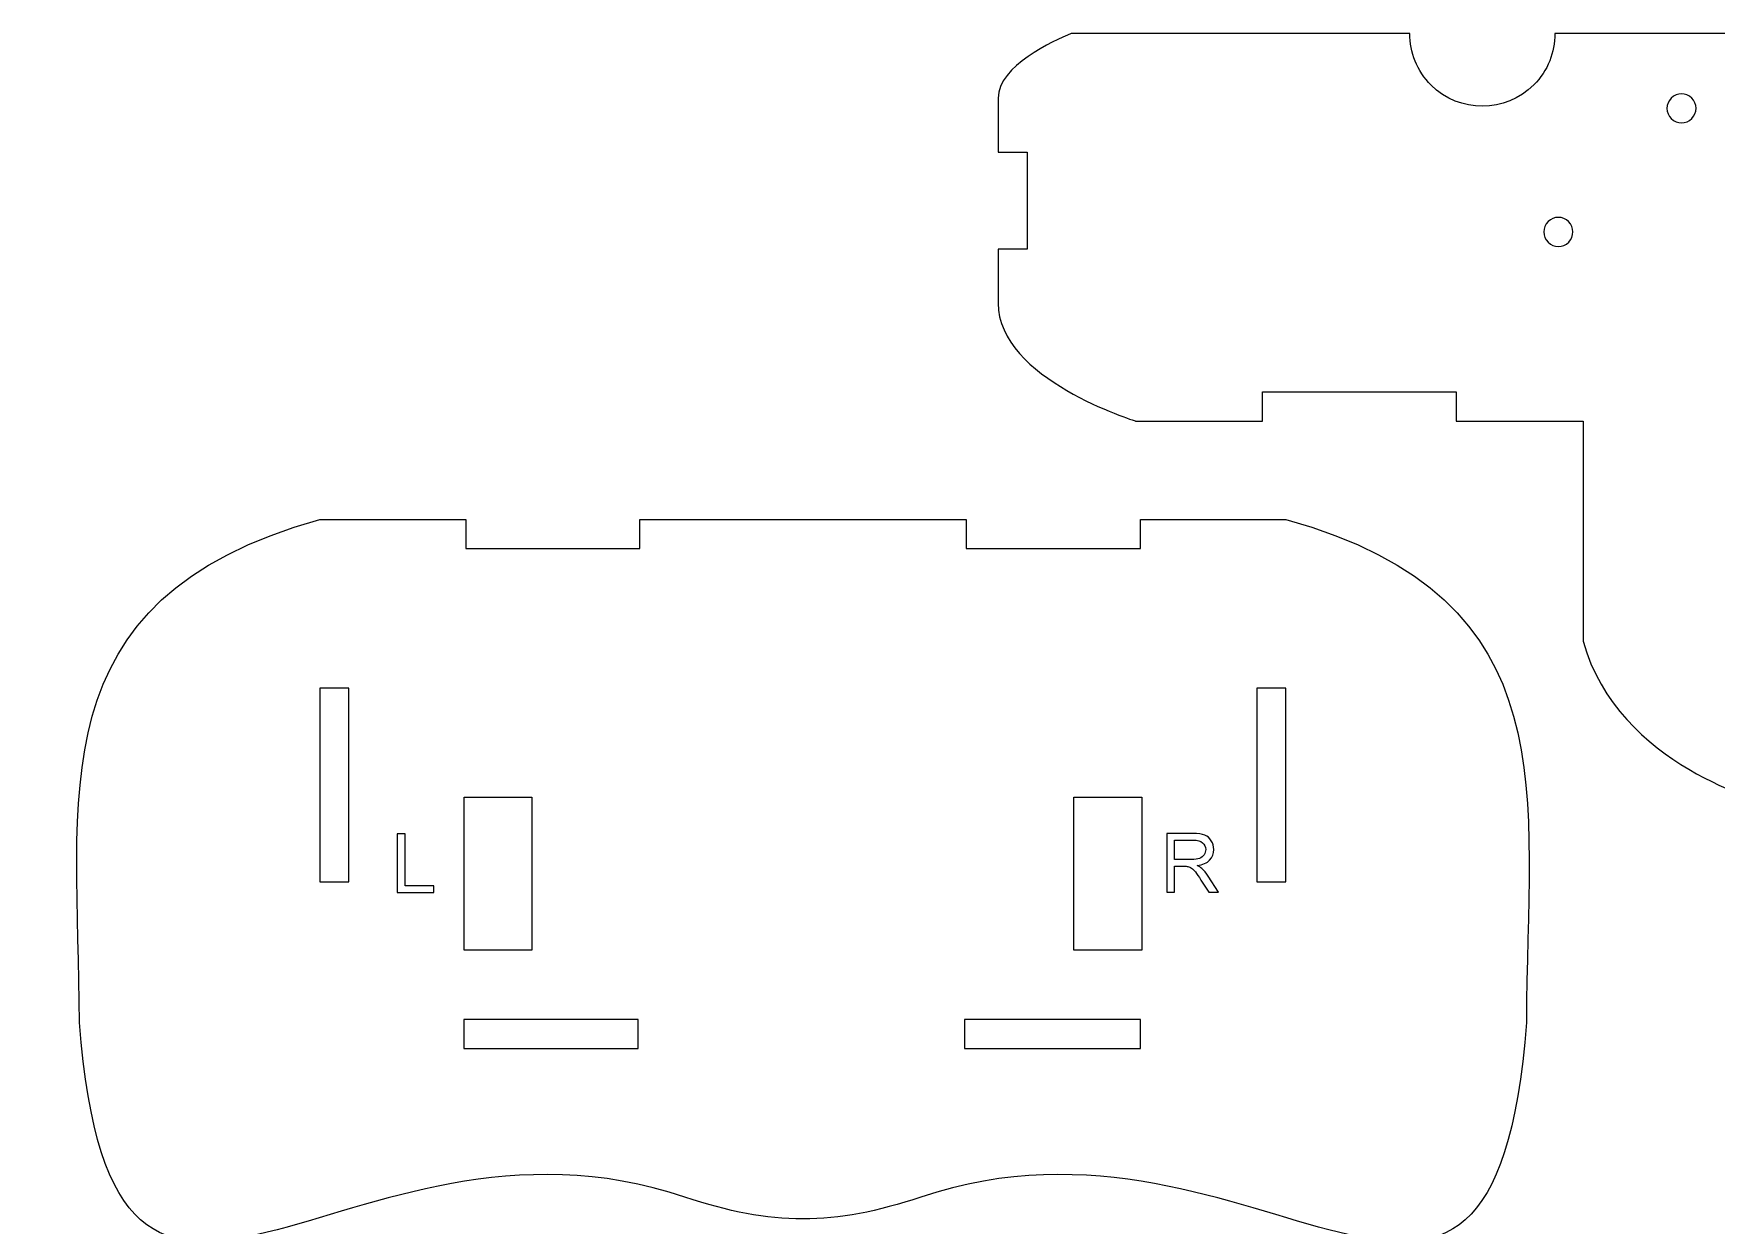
# Model space of a CAD drawing. Header units: millimetres. Extents: x -117 to 291, y -95 to 191.
# Drawn here: x -117.1 to 56.7, y 46.2 to 169.2 of the extents above; entities that cross this region are included whole.
import ezdxf

# ---------------------------------------------------------------- set-up
doc = ezdxf.new("R2010")
doc.units = ezdxf.units.MM
doc.header["$MEASUREMENT"] = 0
doc.layers.add('Camada 1', color=7, linetype='Continuous')

msp = doc.modelspace()

# ---------------------------------------------------------------- linework, layer by layer
at = {"layer": 'Camada 1', "color": 250, "lineweight": 20}
for points in [[(-87.5404, 81.6453), (-84.5404, 81.6453), (-84.5404, 101.6453), (-87.5404, 101.6453), (-87.5404, 81.6453)], [(9.2283, 81.6453), (12.2283, 81.6453), (12.2283, 101.6453), (9.2283, 101.6453), (9.2283, 81.6453)], [(-72.6654, 64.4237), (-54.6654, 64.4237), (-54.6654, 67.4235), (-72.6654, 67.4235), (-72.6654, 64.4237)], [(-20.9779, 64.4237), (-2.7979, 64.4237), (-2.7979, 67.4235), (-20.9779, 67.4235), (-20.9779, 64.4237)]]:
    msp.add_lwpolyline(points, close=True, dxfattribs=at)
for points, knots in [([(185.2047, 129.2244), (185.2047, 129.2244), (157.9099, 129.2244), (157.9099, 129.2244), (132.5952, 99.0567), (100.4098, 89.764), (100.4098, 89.764), (100.4098, 89.764), (88.7276, 89.764), (88.7276, 89.764), (88.7276, 89.764), (88.7276, 92.764), (88.7276, 92.764), (88.7276, 92.764), (73.7276, 92.764), (73.7276, 92.764), (73.7276, 92.764), (73.7276, 89.764), (73.7276, 89.764), (73.7276, 89.764), (62.0454, 89.764), (62.0454, 89.764), (62.0454, 89.764), (46.5284, 93.5108), (42.9098, 106.4754), (42.9098, 106.4754), (42.9098, 129.2244), (42.9098, 129.2244), (42.9098, 129.2244), (29.8016, 129.2244), (29.8016, 129.2244), (29.8016, 129.2244), (29.8016, 132.2244), (29.8016, 132.2244), (29.8016, 132.2244), (9.8016, 132.2244), (9.8016, 132.2244), (9.8016, 132.2244), (9.8016, 129.2244), (9.8016, 129.2244), (9.8016, 129.2244), (-3.3067, 129.2244), (-3.3067, 129.2244), (-3.3067, 129.2244), (-17.5004, 133.5766), (-17.5004, 141.4005), (-17.5004, 141.4005), (-17.5004, 146.9838), (-17.5004, 146.9838), (-17.5004, 146.9838), (-14.5004, 146.9838), (-14.5004, 146.9838), (-14.5004, 146.9838), (-14.5004, 156.9838), (-14.5004, 156.9838), (-14.5004, 156.9838), (-17.5004, 156.9838), (-17.5004, 156.9838), (-17.5004, 156.9838), (-17.5004, 162.5671), (-17.5004, 162.5671), (-17.5004, 165.9008), (-11.78, 168.4833), (-9.9492, 169.2244), (-9.9492, 169.2244), (25.0085, 169.2244), (25.0085, 169.2244), (25.0086, 167.3004), (25.7442, 165.3767), (27.215, 163.9114), (30.1494, 160.9878), (34.8977, 160.9966), (37.8214, 163.931), (39.2796, 165.3947), (40.0082, 167.3097), (40.0082, 169.2244), (40.0082, 169.2244), (204.549, 169.2244), (204.549, 169.2244), (211.896, 166.7864), (212.465, 161.9855), (212.4995, 160.9256), (212.4995, 160.9256), (212.4995, 160.715), (212.4995, 160.715), (212.4995, 160.715), (212.4995, 155.3963), (212.4995, 155.3963), (212.4995, 155.3963), (209.4995, 155.3963), (209.4995, 155.3963), (209.4995, 155.3963), (209.4995, 145.3963), (209.4995, 145.3963), (209.4995, 145.3963), (212.4995, 145.3963), (212.4995, 145.3963), (212.4995, 145.3963), (212.4995, 140.0775), (212.4995, 140.0775), (207.6432, 130.2879), (185.2047, 129.2244), (185.2047, 129.2244)], [0, 0, 0, 0, 0.02941176, 0.02941176, 0.02941176, 0.05882353, 0.05882353, 0.05882353, 0.08823529, 0.08823529, 0.08823529, 0.11764706, 0.11764706, 0.11764706, 0.14705882, 0.14705882, 0.14705882, 0.17647059, 0.17647059, 0.17647059, 0.20588235, 0.20588235, 0.20588235, 0.23529412, 0.23529412, 0.23529412, 0.26470588, 0.26470588, 0.26470588, 0.29411765, 0.29411765, 0.29411765, 0.32352941, 0.32352941, 0.32352941, 0.35294118, 0.35294118, 0.35294118, 0.38235294, 0.38235294, 0.38235294, 0.41176471, 0.41176471, 0.41176471, 0.44117647, 0.44117647, 0.44117647, 0.47058824, 0.47058824, 0.47058824, 0.5, 0.5, 0.5, 0.52941176, 0.52941176, 0.52941176, 0.55882353, 0.55882353, 0.55882353, 0.58823529, 0.58823529, 0.58823529, 0.61764706, 0.61764706, 0.61764706, 0.64705882, 0.64705882, 0.64705882, 0.67647059, 0.67647059, 0.67647059, 0.70588235, 0.70588235, 0.70588235, 0.73529412, 0.73529412, 0.73529412, 0.76470588, 0.76470588, 0.76470588, 0.79411765, 0.79411765, 0.79411765, 0.82352941, 0.82352941, 0.82352941, 0.85294118, 0.85294118, 0.85294118, 0.88235294, 0.88235294, 0.88235294, 0.91176471, 0.91176471, 0.91176471, 0.94117647, 0.94117647, 0.94117647, 0.97058824, 0.97058824, 0.97058824, 1, 1, 1, 1]), ([(52.018, 160.451), (51.4311, 161.0357), (51.4293, 161.9854), (52.0141, 162.5723), (52.5988, 163.1592), (53.5485, 163.1609), (54.1354, 162.5762), (54.7223, 161.9915), (54.724, 161.0418), (54.1393, 160.4549), (53.5546, 159.868), (52.6049, 159.8662), (52.018, 160.451)], [0, 0, 0, 0, 0.25, 0.25, 0.25, 0.5, 0.5, 0.5, 0.75, 0.75, 0.75, 1, 1, 1, 1]), ([(39.3025, 147.6885), (38.7156, 148.2732), (38.7139, 149.2229), (39.2986, 149.8098), (39.8833, 150.3967), (40.833, 150.3984), (41.4199, 149.8137), (42.0068, 149.229), (42.0085, 148.2792), (41.4238, 147.6924), (40.8391, 147.1055), (39.8894, 147.1037), (39.3025, 147.6885)], [0, 0, 0, 0, 0.25, 0.25, 0.25, 0.5, 0.5, 0.5, 0.75, 0.75, 0.75, 1, 1, 1, 1]), ([(-37.656, 119.0593), (-37.656, 119.0593), (-54.4853, 119.0593), (-54.4853, 119.0593), (-54.4853, 119.0593), (-54.4853, 116.0594), (-54.4853, 116.0594), (-54.4853, 116.0594), (-72.4853, 116.0594), (-72.4853, 116.0594), (-72.4853, 116.0594), (-72.4853, 119.0593), (-72.4853, 119.0593), (-72.4853, 119.0593), (-87.5404, 119.0593), (-87.5404, 119.0593), (-117.1013, 110.8153), (-112.3791, 90.4131), (-112.3791, 67.1277), (-108.8155, 21.5512), (-85.0414, 60.8943), (-49.8456, 49.0922), (-40.8216, 46.0662), (-34.4931, 46.0653), (-25.4664, 49.0922), (9.7291, 60.8946), (33.5035, 21.551), (37.0671, 67.1277), (37.0671, 90.4131), (41.7893, 110.8153), (12.2284, 119.0593), (12.2284, 119.0593), (-2.7978, 119.0593), (-2.7978, 119.0593), (-2.7978, 119.0593), (-2.7978, 116.0594), (-2.7978, 116.0594), (-2.7978, 116.0594), (-20.7978, 116.0594), (-20.7978, 116.0594), (-20.7978, 116.0594), (-20.7978, 119.0593), (-20.7978, 119.0593), (-20.7978, 119.0593), (-37.656, 119.0593), (-37.656, 119.0593)], [0, 0, 0, 0, 0.06666667, 0.06666667, 0.06666667, 0.13333333, 0.13333333, 0.13333333, 0.2, 0.2, 0.2, 0.26666667, 0.26666667, 0.26666667, 0.33333333, 0.33333333, 0.33333333, 0.4, 0.4, 0.4, 0.46666667, 0.46666667, 0.46666667, 0.53333333, 0.53333333, 0.53333333, 0.6, 0.6, 0.6, 0.66666667, 0.66666667, 0.66666667, 0.73333333, 0.73333333, 0.73333333, 0.8, 0.8, 0.8, 0.86666667, 0.86666667, 0.86666667, 0.93333333, 0.93333333, 0.93333333, 1, 1, 1, 1]), ([(-72.6563, 74.5911), (-72.6563, 74.5911), (-65.6563, 74.5911), (-65.6563, 74.5911), (-65.6563, 74.5911), (-65.6563, 90.3911), (-65.6563, 90.3911), (-65.6563, 90.3911), (-72.6563, 90.3911), (-72.6563, 90.3911), (-72.6563, 90.3911), (-72.6563, 74.5911), (-72.6563, 74.5911), (-72.6563, 74.5911), (-72.6563, 74.5911), (-72.6563, 74.5911)], [0, 0, 0, 0, 0.2, 0.2, 0.2, 0.4, 0.4, 0.4, 0.6, 0.6, 0.6, 0.8, 0.8, 0.8, 1, 1, 1, 1]), ([(-9.6729, 74.5911), (-9.6729, 74.5911), (-2.6729, 74.5911), (-2.6729, 74.5911), (-2.6729, 74.5911), (-2.6729, 90.3911), (-2.6729, 90.3911), (-2.6729, 90.3911), (-9.6729, 90.3911), (-9.6729, 90.3911), (-9.6729, 90.3911), (-9.6729, 74.5911), (-9.6729, 74.5911), (-9.6729, 74.5911), (-9.6729, 74.5911), (-9.6729, 74.5911)], [0, 0, 0, 0, 0.2, 0.2, 0.2, 0.4, 0.4, 0.4, 0.6, 0.6, 0.6, 0.8, 0.8, 0.8, 1, 1, 1, 1])]:
    msp.add_open_spline(points, degree=3, knots=knots, dxfattribs=at)
at = {"layer": 'Camada 1', "color": 250, "lineweight": 9}
for points, knots in [([(-79.5445, 80.5299), (-79.5445, 80.5299), (-79.5445, 86.5921), (-79.5445, 86.5921), (-79.5445, 86.5921), (-78.7402, 86.5921), (-78.7402, 86.5921), (-78.7402, 86.5921), (-78.7402, 81.2411), (-78.7402, 81.2411), (-78.7402, 81.2411), (-75.7599, 81.2411), (-75.7599, 81.2411), (-75.7599, 81.2411), (-75.7599, 80.5299), (-75.7599, 80.5299), (-75.7599, 80.5299), (-79.5445, 80.5299), (-79.5445, 80.5299)], [0, 0, 0, 0, 0.16666667, 0.16666667, 0.16666667, 0.33333333, 0.33333333, 0.33333333, 0.5, 0.5, 0.5, 0.66666667, 0.66666667, 0.66666667, 0.83333333, 0.83333333, 0.83333333, 1, 1, 1, 1]), ([(-0.0781, 80.562), (-0.0781, 80.562), (-0.0781, 86.6242), (-0.0781, 86.6242), (-0.0781, 86.6242), (2.6086, 86.6242), (2.6086, 86.6242), (3.1491, 86.6242), (3.5597, 86.5691), (3.8405, 86.4605), (4.1214, 86.3518), (4.3457, 86.1599), (4.5136, 85.8847), (4.6816, 85.6096), (4.7648, 85.3048), (4.7648, 84.9717), (4.7648, 84.5413), (4.6251, 84.1787), (4.3471, 83.8838), (4.0691, 83.5888), (3.6402, 83.4026), (3.0588, 83.3221), (3.2719, 83.2205), (3.4327, 83.1189), (3.5428, 83.0202), (3.777, 82.8057), (3.9986, 82.5362), (4.206, 82.213), (4.206, 82.213), (5.2545, 80.562), (5.2545, 80.562), (5.2545, 80.562), (4.2526, 80.562), (4.2526, 80.562), (4.2526, 80.562), (3.4511, 81.8235), (3.4511, 81.8235), (3.2182, 82.189), (3.0249, 82.467), (2.8739, 82.6603), (2.7215, 82.8537), (2.5861, 82.9877), (2.4661, 83.0653), (2.3476, 83.1415), (2.2248, 83.1951), (2.1006, 83.2262), (2.0103, 83.2445), (1.8622, 83.2544), (1.6547, 83.2544), (1.6547, 83.2544), (0.7262, 83.2544), (0.7262, 83.2544), (0.7262, 83.2544), (0.7262, 80.562), (0.7262, 80.562), (0.7262, 80.562), (-0.0781, 80.562), (-0.0781, 80.562)], [0, 0, 0, 0, 0.05263158, 0.05263158, 0.05263158, 0.10526316, 0.10526316, 0.10526316, 0.15789474, 0.15789474, 0.15789474, 0.21052632, 0.21052632, 0.21052632, 0.26315789, 0.26315789, 0.26315789, 0.31578947, 0.31578947, 0.31578947, 0.36842105, 0.36842105, 0.36842105, 0.42105263, 0.42105263, 0.42105263, 0.47368421, 0.47368421, 0.47368421, 0.52631579, 0.52631579, 0.52631579, 0.57894737, 0.57894737, 0.57894737, 0.63157895, 0.63157895, 0.63157895, 0.68421053, 0.68421053, 0.68421053, 0.73684211, 0.73684211, 0.73684211, 0.78947368, 0.78947368, 0.78947368, 0.84210526, 0.84210526, 0.84210526, 0.89473684, 0.89473684, 0.89473684, 0.94736842, 0.94736842, 0.94736842, 1, 1, 1, 1]), ([(0.7262, 83.9487), (0.7262, 83.9487), (2.4478, 83.9487), (2.4478, 83.9487), (2.8147, 83.9487), (3.0997, 83.9868), (3.3057, 84.063), (3.5118, 84.1378), (3.6684, 84.2591), (3.7742, 84.427), (3.8815, 84.5936), (3.9351, 84.7742), (3.9351, 84.9703), (3.9351, 85.2568), (3.8321, 85.4939), (3.6246, 85.6787), (3.4172, 85.8636), (3.0898, 85.9553), (2.6425, 85.9553), (2.6425, 85.9553), (0.7262, 85.9553), (0.7262, 85.9553), (0.7262, 85.9553), (0.7262, 83.9487), (0.7262, 83.9487)], [0, 0, 0, 0, 0.125, 0.125, 0.125, 0.25, 0.25, 0.25, 0.375, 0.375, 0.375, 0.5, 0.5, 0.5, 0.625, 0.625, 0.625, 0.75, 0.75, 0.75, 0.875, 0.875, 0.875, 1, 1, 1, 1])]:
    msp.add_open_spline(points, degree=3, knots=knots, dxfattribs=at)

doc.saveas('drawing.dxf')
